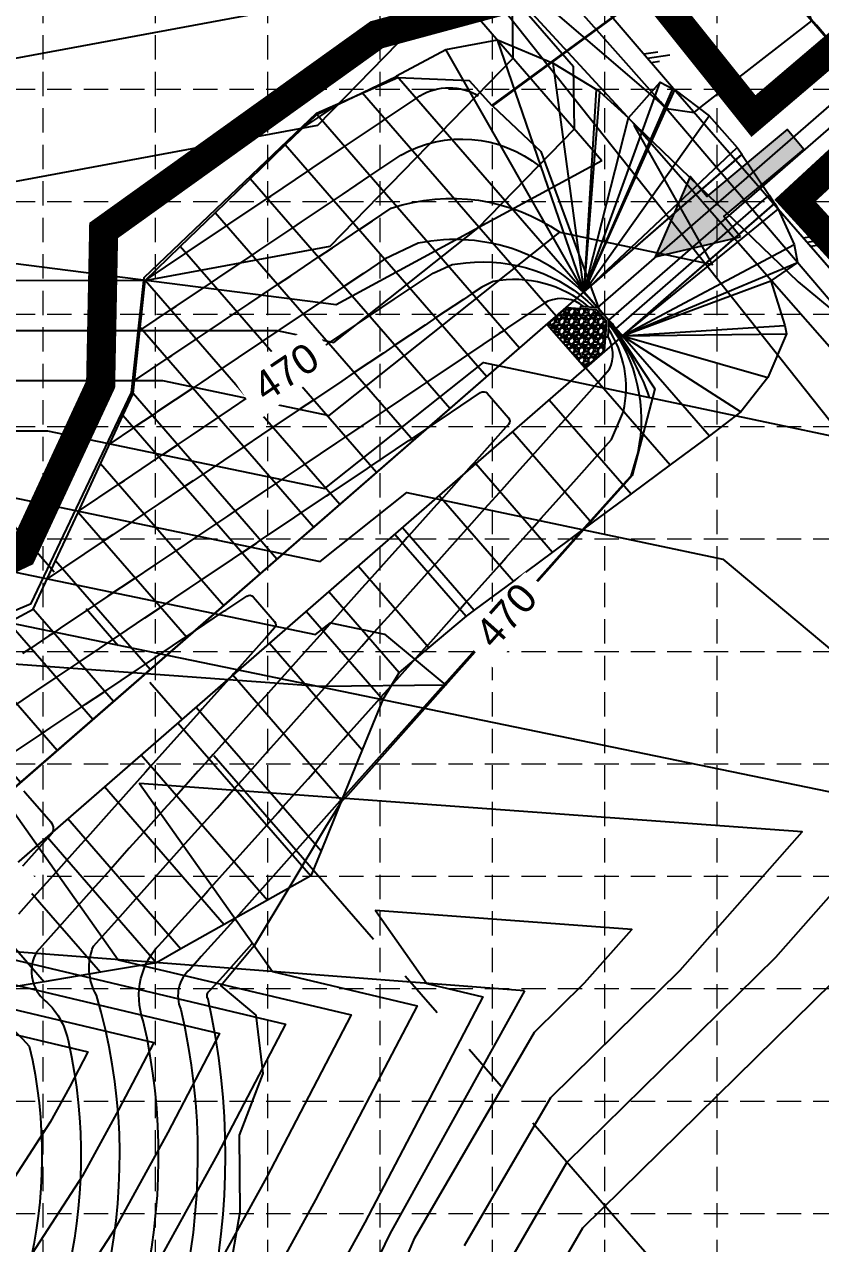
# Model space of a CAD drawing. Header units: feet. Extents: x 2592453 to 2593193, y 7034816 to 7035279.
# Drawn here: x 2592878.9 to 2592960.7, y 7035079.4 to 7035204.6 of the extents above; entities that cross this region are included whole.
import ezdxf

# ---------------------------------------------------------------- set-up
doc = ezdxf.new("R2010")
doc.units = ezdxf.units.FT
doc.header["$LTSCALE"] = 40
doc.header["$MEASUREMENT"] = 0
doc.set_wipeout_variables(frame=1)
for name, pattern in [('DASHED', [0.75, 0.5, -0.25]), ('HIDDEN', [0.375, 0.25, -0.125]), ('PHANTOM2', [1.25, 0.625, -0.125, 0.125, -0.125, 0.125, -0.125])]:
    doc.linetypes.add(name, pattern=pattern)
doc.layers.get('0').update_dxf_attribs({"color": 252})
for name, color, linetype in [('1 LIMITS OF DISTURBANCE', 1, 'DASHED'), ('3D FREEZE', 6, 'Continuous'), ('cont bndy', 1, 'Continuous'), ('CONT-BREAKLINE', 7, 'Continuous'), ('CONT-MJR', 251, 'Continuous'), ('cont-mjr-label', 4, 'Continuous'), ('CONT-MNR', 252, 'Continuous'), ('EX-ASPHALT', 252, 'Continuous'), ('EX-FENCE', 105, 'FENCEX'), ('GRID', 254, 'HIDDEN'), ('riprap', 11, 'Continuous'), ('SRF-FLT', 7, 'Continuous'), ('STM', 4, 'Continuous'), ('zoning line', 234, 'PHANTOM2')]:
    doc.layers.add(name, color=color, linetype=linetype)
doc.styles.get("Standard").update_dxf_attribs({"font": 'ARIAL.TTF'})
doc.linetypes.add('FENCEX', pattern='A,0.5,-0.2,["X",Standard,S=0.06,R=0,X=-0.1,Y=-0.03],-0.03', length=0.73)

# ---------------------------------------------------------------- blocks, each defined once
blk = doc.blocks.new('ASPH')
for p, q in [((0, 0), (1.23, 1.97)), ((-0.58, 0), (0.18, 1.22)), ((0.58, 0), (1.03, 0.73))]:
    blk.add_line(p, q)
blk = doc.blocks.new('*U387')
at = {"layer": '3D FREEZE', "color": 1}
for p, q in [((2592922.19, 7035202.05, 474.58), (2592927.49, 7035203.04, 474.26)), ((2592927.49, 7035203.04, 474.26), (2592933.21, 7035200.64, 473.34)), ((2592936.41, 7035177.17, 467.42), (2592927.49, 7035203.04, 474.26)), ((2592917.13, 7035199.34, 474.76), (2592922.19, 7035202.05, 474.58)), ((2592936.41, 7035177.17, 467.42), (2592922.19, 7035202.05, 474.58)), ((2592933.21, 7035200.64, 473.34), (2592937.68, 7035197.96, 472.62)), ((2592936.41, 7035177.17, 467.42), (2592933.21, 7035200.64, 473.34)), ((2592913.58, 7035197.61, 474.9), (2592917.15, 7035199.33, 474.76)), ((2592917.15, 7035199.33, 474.76), (2592917.13, 7035199.34, 474.76)), ((2592936.41, 7035177.17, 467.42), (2592917.13, 7035199.34, 474.76)), ((2592936.41, 7035177.17, 467.42), (2592917.15, 7035199.33, 474.76)), ((2592936.41, 7035177.17, 467.42), (2592944.21, 7035198.72, 473.14)), ((2592940.96, 7035195.04, 472.03), (2592944.21, 7035198.72, 473.14)), ((2592944.21, 7035198.72, 473.14), (2592945.52, 7035198.01, 473.1)), ((2592908.91, 7035195.37, 475.09), (2592913.58, 7035197.61, 474.9)), ((2592933.54, 7035174.67, 467.3), (2592913.58, 7035197.61, 474.9)), ((2592936.41, 7035177.17, 467.42), (2592945.52, 7035198.01, 473.1)), ((2592936.41, 7035177.17, 467.42), (2592937.68, 7035197.96, 472.62)), ((2592936.41, 7035177.17, 467.42), (2592945.73, 7035197.9, 473.1)), ((2592936.41, 7035177.17, 467.42), (2592938.02, 7035197.72, 472.57)), ((2592937.68, 7035197.96, 472.62), (2592938.02, 7035197.72, 472.57)), ((2592938.02, 7035197.72, 472.57), (2592940.96, 7035195.04, 472.03)), ((2592945.52, 7035198.01, 473.1), (2592945.73, 7035197.9, 473.1)), ((2592945.73, 7035197.9, 473.1), (2592949.27, 7035195.23, 472.96)), ((2592905.68, 7035192.25, 474.89), (2592908.91, 7035195.37, 475.09)), ((2592929.76, 7035171.39, 467.14), (2592908.91, 7035195.37, 475.09)), ((2592936.41, 7035177.17, 467.42), (2592949.27, 7035195.23, 472.96)), ((2592936.41, 7035177.17, 467.42), (2592940.96, 7035195.04, 472.03)), ((2592949.27, 7035195.23, 472.96), (2592952.15, 7035191.99, 472.82)), ((2592902.08, 7035188.77, 474.67), (2592905.68, 7035192.25, 474.89)), ((2592926.38, 7035168.45, 467), (2592905.68, 7035192.25, 474.89)), ((2592936.41, 7035177.17, 467.42), (2592952.15, 7035191.99, 472.82)), ((2592936.41, 7035177.17, 467.42), (2592952.64, 7035191.29, 472.79)), ((2592936.41, 7035177.17, 467.42), (2592952.63, 7035191.28, 472.79)), ((2592952.15, 7035191.99, 472.82), (2592952.64, 7035191.29, 472.79)), ((2592952.64, 7035191.29, 472.79), (2592952.63, 7035191.28, 472.79)), ((2592952.63, 7035191.28, 472.79), (2592955.43, 7035187.08, 472.63)), ((2592898.48, 7035185.29, 474.44), (2592902.08, 7035188.77, 474.67)), ((2592922.61, 7035165.17, 466.85), (2592902.08, 7035188.77, 474.67)), ((2592939.7, 7035173.4, 467.42), (2592955.43, 7035187.08, 472.63)), ((2592940.35, 7035172.65, 467.42), (2592955.99, 7035186.25, 472.6)), ((2592940.35, 7035172.65, 467.42), (2592956, 7035186.25, 472.6)), ((2592955.43, 7035187.08, 472.63), (2592955.99, 7035186.25, 472.6)), ((2592955.99, 7035186.25, 472.6), (2592956, 7035186.25, 472.6)), ((2592956, 7035186.25, 472.6), (2592956.37, 7035185.67, 472.58)), ((2592894.88, 7035181.81, 474.22), (2592898.48, 7035185.29, 474.44)), ((2592918.84, 7035161.89, 466.69), (2592898.48, 7035185.29, 474.44)), ((2592940.35, 7035172.65, 467.42), (2592956.37, 7035185.67, 472.58)), ((2592956.37, 7035185.67, 472.58), (2592958, 7035182.01, 472.41)), ((2592891.28, 7035178.34, 474), (2592894.88, 7035181.81, 474.22)), ((2592915.06, 7035158.61, 466.53), (2592894.88, 7035181.81, 474.22)), ((2592940.35, 7035172.65, 467.42), (2592958, 7035182.01, 472.41)), ((2592958, 7035182.01, 472.41), (2592958.35, 7035180.18, 472.29)), ((2592940.35, 7035172.65, 467.42), (2592958.35, 7035180.18, 472.29)), ((2592958.35, 7035180.18, 472.29), (2592955.6, 7035178.28, 471.48)), ((2592890.76, 7035173.5, 473.06), (2592891.28, 7035178.34, 474)), ((2592911.29, 7035155.32, 466.38), (2592891.28, 7035178.34, 474)), ((2592940.35, 7035172.65, 467.42), (2592955.6, 7035178.28, 471.48)), ((2592955.6, 7035178.28, 471.48), (2592957.04, 7035173.7, 471.6)), ((2592890.03, 7035166.72, 471.74), (2592890.76, 7035173.5, 473.06)), ((2592908.6, 7035152.99, 466.26), (2592890.76, 7035173.5, 473.06)), ((2592940.35, 7035172.65, 467.42), (2592957.04, 7035173.7, 471.6)), ((2592957.04, 7035173.7, 471.6), (2592957.21, 7035172.84, 471.63)), ((2592940.35, 7035172.65, 467.42), (2592957.21, 7035172.84, 471.63)), ((2592940.35, 7035172.65, 467.42), (2592949.29, 7035162.37, 470.82)), ((2592940.35, 7035172.65, 467.42), (2592955.3, 7035168.35, 471.31)), ((2592940.35, 7035172.65, 467.42), (2592952.52, 7035164.83, 471.03)), ((2592940.35, 7035172.65, 467.42), (2592949.29, 7035162.37, 470.82)), ((2592957.21, 7035172.84, 471.63), (2592955.3, 7035168.35, 471.31)), ((2592936.58, 7035169.37, 467.26), (2592945.26, 7035159.39, 470.57)), ((2592955.3, 7035168.35, 471.31), (2592952.52, 7035164.83, 471.03)), ((2592888.98, 7035164.45, 471.42), (2592890.03, 7035166.72, 471.74)), ((2592904.83, 7035149.7, 466.11), (2592890.03, 7035166.72, 471.74)), ((2592932.81, 7035166.08, 467.11), (2592941.23, 7035156.4, 470.31)), ((2592952.52, 7035164.83, 471.03), (2592949.29, 7035162.37, 470.82)), ((2592886.68, 7035159.48, 470.7), (2592888.98, 7035164.45, 471.42)), ((2592903.11, 7035148.21, 466.03), (2592888.98, 7035164.45, 471.42)), ((2592929.03, 7035162.8, 466.95), (2592937.2, 7035153.42, 470.06)), ((2592949.29, 7035162.37, 470.82), (2592945.26, 7035159.39, 470.57)), ((2592949.29, 7035162.37, 470.82), (2592949.29, 7035162.37, 470.82)), ((2592884.38, 7035154.51, 469.98), (2592886.68, 7035159.48, 470.7)), ((2592899.34, 7035144.93, 465.88), (2592886.68, 7035159.48, 470.7)), ((2592925.26, 7035159.52, 466.79), (2592933.17, 7035150.43, 469.8)), ((2592945.26, 7035159.39, 470.57), (2592941.23, 7035156.4, 470.31)), ((2592921.49, 7035156.24, 466.64), (2592929.14, 7035147.45, 469.55)), ((2592941.23, 7035156.4, 470.31), (2592937.2, 7035153.42, 470.06)), ((2592882.07, 7035149.54, 469.27), (2592884.38, 7035154.51, 469.98)), ((2592895.56, 7035141.65, 465.72), (2592884.38, 7035154.51, 469.98)), ((2592937.2, 7035153.42, 470.06), (2592933.17, 7035150.43, 469.8)), ((2592916.94, 7035152.28, 466.45), (2592924.27, 7035143.85, 469.24)), ((2592917.72, 7035152.96, 466.48), (2592925.1, 7035144.46, 469.29)), ((2592933.17, 7035150.43, 469.8), (2592929.14, 7035147.45, 469.55)), ((2592879.77, 7035144.57, 468.55), (2592882.07, 7035149.54, 469.27)), ((2592891.79, 7035138.36, 465.56), (2592882.07, 7035149.54, 469.27)), ((2592913.16, 7035149, 466.29), (2592920.45, 7035140.62, 469.07)), ((2592929.14, 7035147.45, 469.55), (2592925.1, 7035144.46, 469.29)), ((2592910.15, 7035146.38, 466.16), (2592917.4, 7035138.04, 468.93)), ((2592877.22, 7035143.21, 468.62), (2592879.77, 7035144.57, 468.55)), ((2592888.02, 7035135.08, 465.41), (2592879.77, 7035144.57, 468.55)), ((2592907.83, 7035144.36, 466.07), (2592915.72, 7035135.28, 469.08)), ((2592924.27, 7035143.85, 469.24), (2592920.45, 7035140.62, 469.07)), ((2592925.1, 7035144.46, 469.29), (2592924.27, 7035143.85, 469.24)), ((2592872.59, 7035141.12, 468.84), (2592877.22, 7035143.21, 468.62)), ((2592885.89, 7035133.24, 465.32), (2592877.22, 7035143.21, 468.62)), ((2592867.83, 7035138.98, 469.06), (2592872.59, 7035141.12, 468.84)), ((2592882.22, 7035130.04, 465.17), (2592872.59, 7035141.12, 468.84)), ((2592904.05, 7035141.08, 465.91), (2592913.6, 7035130.1, 469.55)), ((2592920.45, 7035140.62, 469.07), (2592917.4, 7035138.04, 468.93)), ((2592866.46, 7035137.24, 468.88), (2592867.83, 7035138.98, 469.06)), ((2592878.45, 7035126.76, 465.01), (2592867.83, 7035138.98, 469.06)), ((2592863.32, 7035133.23, 468.49), (2592866.46, 7035137.24, 468.88)), ((2592876.82, 7035125.34, 464.94), (2592866.46, 7035137.24, 468.88)), ((2592900.28, 7035137.8, 465.75), (2592911.48, 7035124.92, 470.02)), ((2592917.4, 7035138.04, 468.93), (2592915.72, 7035135.28, 469.08)), ((2592915.72, 7035135.28, 469.08), (2592913.6, 7035130.1, 469.55)), ((2592896.51, 7035134.51, 465.6), (2592909.36, 7035119.74, 470.49)), ((2592860.18, 7035129.22, 468.09), (2592863.32, 7035133.23, 468.49)), ((2592873.04, 7035122.06, 464.78), (2592863.32, 7035133.23, 468.49)), ((2592894.64, 7035132.89, 465.52), (2592908.31, 7035117.17, 470.73)), ((2592890.87, 7035129.61, 465.36), (2592903.86, 7035114.67, 470.31)), ((2592913.6, 7035130.1, 469.55), (2592911.48, 7035124.92, 470.02)), ((2592857.05, 7035125.21, 467.69), (2592860.18, 7035129.22, 468.09)), ((2592869.27, 7035118.78, 464.63), (2592860.18, 7035129.22, 468.09)), ((2592887.09, 7035126.33, 465.21), (2592899.41, 7035112.17, 469.9)), ((2592853.91, 7035121.2, 467.29), (2592857.05, 7035125.21, 467.69)), ((2592865.5, 7035115.5, 464.47), (2592857.05, 7035125.21, 467.69)), ((2592911.48, 7035124.92, 470.02), (2592909.36, 7035119.74, 470.49)), ((2592883.32, 7035123.05, 465.05), (2592894.96, 7035109.66, 469.48)), ((2592850.77, 7035117.19, 466.89), (2592853.91, 7035121.2, 467.29)), ((2592861.72, 7035112.21, 464.31), (2592853.91, 7035121.2, 467.29)), ((2592881.19, 7035121.19, 464.96), (2592892.44, 7035108.24, 469.25)), ((2592909.36, 7035119.74, 470.49), (2592908.31, 7035117.17, 470.73)), ((2592847.63, 7035113.18, 466.5), (2592850.77, 7035117.19, 466.89)), ((2592857.95, 7035108.93, 464.16), (2592850.77, 7035117.19, 466.89)), ((2592877.41, 7035117.91, 464.8), (2592886.67, 7035107.27, 468.33)), ((2592908.31, 7035117.17, 470.73), (2592903.86, 7035114.67, 470.31)), ((2592873.64, 7035114.63, 464.65), (2592880.89, 7035106.29, 467.41)), ((2592903.86, 7035114.67, 470.31), (2592899.41, 7035112.17, 469.9)), ((2592846.86, 7035111.73, 466.38), (2592847.62, 7035113.19, 466.5)), ((2592847.62, 7035113.19, 466.5), (2592847.63, 7035113.18, 466.5)), ((2592854.18, 7035105.65, 464), (2592847.62, 7035113.19, 466.5)), ((2592854.18, 7035105.65, 464), (2592847.63, 7035113.18, 466.5)), ((2592899.41, 7035112.17, 469.9), (2592894.96, 7035109.66, 469.48)), ((2592848.71, 7035109.49, 465.67), (2592846.86, 7035111.73, 466.38)), ((2592854.18, 7035105.65, 464), (2592846.86, 7035111.73, 466.38)), ((2592869.87, 7035111.35, 464.49), (2592875.11, 7035105.32, 466.49)), ((2592894.96, 7035109.66, 469.48), (2592892.44, 7035108.24, 469.25)), ((2592850.08, 7035105.65, 465.02), (2592848.71, 7035109.49, 465.67)), ((2592854.18, 7035105.65, 464), (2592848.71, 7035109.49, 465.67)), ((2592866.09, 7035108.06, 464.33), (2592869.33, 7035104.34, 465.57)), ((2592886.67, 7035107.27, 468.33), (2592880.89, 7035106.29, 467.41)), ((2592892.44, 7035108.24, 469.25), (2592886.67, 7035107.27, 468.33)), ((2592880.89, 7035106.29, 467.41), (2592875.11, 7035105.32, 466.49)), ((2592852.02, 7035103.77, 464.71), (2592850.08, 7035105.65, 465.02)), ((2592854.18, 7035105.65, 464), (2592850.08, 7035105.65, 465.02)), ((2592854.18, 7035105.65, 464), (2592852.02, 7035103.78, 464.71)), ((2592854.18, 7035105.65, 464), (2592852.02, 7035103.77, 464.71)), ((2592854.83, 7035104.9, 464), (2592852.94, 7035103.25, 464.63)), ((2592862.65, 7035105.07, 464.19), (2592864.06, 7035103.45, 464.73)), ((2592875.11, 7035105.32, 466.49), (2592869.33, 7035104.34, 465.57)), ((2592852.94, 7035103.25, 464.63), (2592852.02, 7035103.78, 464.71)), ((2592852.02, 7035103.78, 464.71), (2592852.02, 7035103.77, 464.71)), ((2592864.06, 7035103.45, 464.73), (2592859.55, 7035101.02, 464.29)), ((2592869.33, 7035104.34, 465.57), (2592864.06, 7035103.45, 464.73)), ((2592857.5, 7035100.59, 464.2), (2592852.94, 7035103.25, 464.63)), ((2592858.12, 7035101.12, 464), (2592857.5, 7035100.59, 464.2)), ((2592858.12, 7035101.12, 464), (2592857.5, 7035100.59, 464.2)), ((2592858.12, 7035101.12, 464), (2592858.64, 7035100.53, 464.2)), ((2592858.12, 7035101.12, 464), (2592858.64, 7035100.52, 464.2)), ((2592859.55, 7035101.02, 464.29), (2592858.64, 7035100.53, 464.2)), ((2592858.88, 7035101.79, 464.03), (2592859.55, 7035101.02, 464.29)), ((2592858.64, 7035100.52, 464.2), (2592857.5, 7035100.59, 464.2)), ((2592857.5, 7035100.59, 464.2), (2592857.5, 7035100.59, 464.2)), ((2592858.64, 7035100.53, 464.2), (2592858.64, 7035100.52, 464.2))]:
    blk.add_line(p, q, dxfattribs=at)
at = {"layer": '3D FREEZE'}
for p, q in [((2592854.18, 7035105.65, 464), (2592936.41, 7035177.17, 467.42)), ((2592936.41, 7035177.17, 467.42), (2592940.35, 7035172.65, 467.42)), ((2592940.35, 7035172.65, 467.42), (2592858.12, 7035101.12, 464)), ((2592858.12, 7035101.12, 464), (2592854.18, 7035105.65, 464))]:
    blk.add_line(p, q, dxfattribs=at)
blk = doc.blocks.new('arrow')
blk.add_lwpolyline([(-67.01, -25.36), (-59.33, -25.42), (-59.57, -56.14), (-51.89, -56.2), (-51.65, -25.48), (-43.97, -25.54), (-55.3, -2.41), (-67.01, -25.36)], close=True)
at = {"color": 254}
for points in [[(-43.97, -25.54), (-67.01, -25.36), (-55.3, -2.41), (-67.01, -25.36)], [(-59.57, -56.14), (-51.89, -56.2), (-59.33, -25.42), (-51.65, -25.48)]]:
    blk.add_solid(points, dxfattribs=at)

msp = doc.modelspace()

# ---------------------------------------------------------------- hatches: boundary and pattern name
at = {"layer": 'riprap'}
h = msp.add_hatch(dxfattribs=at)
h.set_pattern_fill('GRAVEL', color=1, style=0)
h.set_pattern_definition([(228.0128, (2592918.56278, 7035159.57748), (-7.99999823, -9.00000134), [0.134536, -13.319088]), (184.9697, (2592918.47278, 7035159.47748), (12.00000105, 0.99999131), [0.230868, -22.855925]), (132.5104, (2592918.24278, 7035159.45748), (9.99999072, -11.00000867), [0.162788, -16.116032]), (267.2737, (2592917.85278, 7035159.20748), (0.99999602, 20.000000295), [0.210238, -20.813558]), (292.8337, (2592917.84278, 7035158.99748), (-5.000009905, 11.99999641), [0.206155, -20.409373]), (357.2737, (2592917.92278, 7035158.80748), (-20.000000295, 0.99999602), [0.210238, -20.813558]), (37.6942, (2592918.13278, 7035158.79748), (-13.000007346, -9.999990405), [0.278029, -27.524849]), (72.2553, (2592918.35278, 7035158.96748), (7.00001076, 21.99999623), [0.262488, -25.986321]), (121.4296, (2592918.43278, 7035159.21748), (-8.00000823, 12.99999504), [0.21095, -20.884073]), (175.2364, (2592918.32278, 7035159.39748), (11.00000095, -0.99999153), [0.240832, -11.800763]), (222.3974, (2592918.082778, 7035159.41748), (-12.00000735, -10.999992082), [0.311448, -30.833375]), (138.8141, (2592918.84278, 7035159.19748), (-7.00000295, 5.9999973), [0.1063, -10.523844]), (171.4692, (2592918.76278, 7035159.26748), (12.999998285, -2.00000791), [0.202237, -20.02151]), (225, (2592918.5628, 7035159.2975), (-1e-16, -1), [0.14142, -1.272792]), (203.1986, (2592918.49278, 7035159.41748), (4.9999997, 2.0000013), [0.076158, -7.539615]), (291.8014, (2592918.42278, 7035159.38748), (-0.9999999, 3.0000003), [0.107703, -5.277462]), (30.9638, (2592918.46278, 7035159.28748), (2.999998, 2.0000025), [0.17493, -5.656023]), (161.5651, (2592918.61278, 7035159.37748), (2.0000004, -0.9999984), [0.12649, -3.035787]), (16.3895, (2592917.84278, 7035159.38748), (10.0000022, 2.99999271), [0.1772, -17.542845]), (70.3462, (2592918.01278, 7035159.43748), (-3.99999525, -11.00000214), [0.14866, -14.717408]), (293.1986, (2592918.61278, 7035159.57748), (-2.0000013, 4.9999997), [0.152315, -7.463458]), (343.6105, (2592918.67278, 7035159.43748), (-10.0000022, 2.99999271), [0.1772, -17.542845]), (339.444, (2592917.84278, 7035158.76748), (-5.00000184, 1.999996), [0.17088, -8.373124]), (294.7751, (2592918.00278, 7035158.70748), (-4.99999219, 11.00000342), [0.143178, -14.174643]), (66.8014, (2592918.62278, 7035158.57748), (2.0000013, 4.9999997), [0.152315, -7.463458]), (17.354, (2592918.68278, 7035158.71748), (-13.00000202, -3.9999945), [0.16763, -16.595424]), (69.444, (2592918.13278, 7035158.57748), (-1.999996, -5.00000184), [0.08544, -8.458564]), (101.3099, (2592918.56278, 7035158.57748), (-0.9999976, 4.0000008), [0.05099, -5.04803]), (165.9638, (2592918.55278, 7035158.62748), (3.0000005, -0.999998), [0.206155, -3.91695]), (186.009, (2592918.35278, 7035158.67748), (9.99999975, 0.99999932), [0.19105, -18.913923]), (303.6901, (2592918.46278, 7035159.19748), (-1.0000013, 1.9999996), [0.144222, -3.46133]), (353.1572, (2592918.54278, 7035159.07748), (16.999999365, -2.000008), [0.251794, -24.927563]), (60.9454, (2592918.79278, 7035159.04748), (-4.00000003, -7.0000004), [0.102956, -10.192674]), (90, (2592918.8428, 7035159.1375), (-1, 1), [0.06, -0.94]), (120.2564, (2592918.33278, 7035158.70748), (3.99999489, -7.00000246), [0.138924, -13.75352]), (48.0128, (2592918.26278, 7035158.82748), (7.99999823, 9.00000134), [0.269072, -13.184552]), (0, (2592918.4428, 7035159.0275), (1, 1), [0.26, -0.74]), (325.3048, (2592918.70278, 7035159.02748), (-9.99999426, 7.00000861), [0.158114, -15.653274]), (254.0546, (2592918.83278, 7035158.93748), (-0.9999999, -4.0000001), [0.145602, -7.134508]), (207.646, (2592918.79278, 7035158.79748), (-18.99999581, -10.00000771), [0.237065, -23.469474]), (175.4261, (2592918.58278, 7035158.68748), (-13.00000056, 0.9999948), [0.250799, -24.829074])])
h.paths.add_polyline_path([(2592936.47, 7035169.36), (2592932.62, 7035173.79), (2592934.63, 7035175.55), (2592937.69, 7035175.33), (2592938.7, 7035174.17), (2592938.48, 7035171.11)])

# ---------------------------------------------------------------- linework, layer by layer
at = {"layer": '3D FREEZE', "color": 7}
for points in [[(2592877.22, 7035143.21, 468.62), (2592879.77, 7035144.57, 468.55), (2592882.07, 7035149.54, 469.27), (2592884.38, 7035154.51, 469.98), (2592886.68, 7035159.48, 470.7), (2592888.98, 7035164.45, 471.42), (2592890.03, 7035166.72, 471.74), (2592890.76, 7035173.5, 473.06), (2592891.28, 7035178.34, 474), (2592894.88, 7035181.81, 474.22), (2592898.48, 7035185.29, 474.44), (2592902.08, 7035188.77, 474.67), (2592905.68, 7035192.25, 474.89), (2592908.91, 7035195.37, 475.09), (2592913.58, 7035197.61, 474.9), (2592917.15, 7035199.33, 474.76), (2592917.13, 7035199.34, 474.76), (2592922.19, 7035202.05, 474.58), (2592927.49, 7035203.04, 474.26), (2592933.21, 7035200.64, 473.34), (2592937.68, 7035197.96, 472.62), (2592938.02, 7035197.72, 472.57), (2592940.96, 7035195.04, 472.03), (2592944.21, 7035198.72, 473.14), (2592945.52, 7035198.01, 473.1), (2592945.73, 7035197.9, 473.1), (2592949.27, 7035195.23, 472.96), (2592952.15, 7035191.99, 472.82), (2592952.64, 7035191.29, 472.79), (2592952.63, 7035191.28, 472.79), (2592955.43, 7035187.08, 472.63), (2592955.99, 7035186.25, 472.6), (2592956, 7035186.25, 472.6), (2592956.37, 7035185.67, 472.58), (2592958, 7035182.01, 472.41), (2592958.35, 7035180.18, 472.29), (2592955.6, 7035178.28, 471.48), (2592957.04, 7035173.7, 471.6), (2592957.21, 7035172.84, 471.63), (2592955.3, 7035168.35, 471.31), (2592952.52, 7035164.83, 471.03), (2592949.29, 7035162.37, 470.82), (2592949.29, 7035162.37, 470.82), (2592945.26, 7035159.39, 470.57), (2592941.23, 7035156.4, 470.31), (2592937.2, 7035153.42, 470.06), (2592933.17, 7035150.43, 469.8), (2592929.14, 7035147.45, 469.55), (2592925.1, 7035144.46, 469.29), (2592924.27, 7035143.85, 469.24), (2592920.45, 7035140.62, 469.07), (2592917.4, 7035138.04, 468.93), (2592915.72, 7035135.28, 469.08), (2592913.6, 7035130.1, 469.55), (2592911.48, 7035124.92, 470.02), (2592909.36, 7035119.74, 470.49), (2592908.31, 7035117.17, 470.73), (2592903.86, 7035114.67, 470.31), (2592899.41, 7035112.17, 469.9), (2592894.96, 7035109.66, 469.48), (2592892.44, 7035108.24, 469.25), (2592886.67, 7035107.27, 468.33), (2592880.89, 7035106.29, 467.41), (2592875.11, 7035105.32, 466.49)], [(2592936.41, 7035177.17, 467.42), (2592927.49, 7035203.04, 474.26)], [(2592936.41, 7035177.17, 467.42), (2592922.19, 7035202.05, 474.58)], [(2592936.41, 7035177.17, 467.42), (2592933.21, 7035200.64, 473.34)], [(2592936.41, 7035177.17, 467.42), (2592917.13, 7035199.34, 474.76)], [(2592936.41, 7035177.17, 467.42), (2592917.15, 7035199.33, 474.76)], [(2592936.41, 7035177.17, 467.42), (2592944.21, 7035198.72, 473.14)], [(2592933.54, 7035174.67, 467.3), (2592913.58, 7035197.61, 474.9)], [(2592936.41, 7035177.17, 467.42), (2592945.52, 7035198.01, 473.1)], [(2592936.41, 7035177.17, 467.42), (2592937.68, 7035197.96, 472.62)], [(2592936.41, 7035177.17, 467.42), (2592945.73, 7035197.9, 473.1)], [(2592936.41, 7035177.17, 467.42), (2592938.02, 7035197.72, 472.57)], [(2592929.76, 7035171.39, 467.14), (2592908.91, 7035195.37, 475.09)], [(2592936.41, 7035177.17, 467.42), (2592949.27, 7035195.23, 472.96)], [(2592936.41, 7035177.17, 467.42), (2592940.96, 7035195.04, 472.03)], [(2592926.38, 7035168.45, 467), (2592905.68, 7035192.25, 474.89)], [(2592936.41, 7035177.17, 467.42), (2592952.15, 7035191.99, 472.82)], [(2592936.41, 7035177.17, 467.42), (2592952.64, 7035191.29, 472.79)], [(2592936.41, 7035177.17, 467.42), (2592952.63, 7035191.28, 472.79)], [(2592922.61, 7035165.17, 466.85), (2592902.08, 7035188.77, 474.67)], [(2592939.7, 7035173.4, 467.42), (2592955.43, 7035187.08, 472.63)], [(2592940.35, 7035172.65, 467.42), (2592955.99, 7035186.25, 472.6)], [(2592940.35, 7035172.65, 467.42), (2592956, 7035186.25, 472.6)], [(2592918.84, 7035161.89, 466.69), (2592898.48, 7035185.29, 474.44)], [(2592940.35, 7035172.65, 467.42), (2592956.37, 7035185.67, 472.58)], [(2592915.06, 7035158.61, 466.53), (2592894.88, 7035181.81, 474.22)], [(2592940.35, 7035172.65, 467.42), (2592958, 7035182.01, 472.41)], [(2592940.35, 7035172.65, 467.42), (2592958.35, 7035180.18, 472.29)], [(2592911.29, 7035155.32, 466.38), (2592891.28, 7035178.34, 474)], [(2592940.35, 7035172.65, 467.42), (2592955.6, 7035178.28, 471.48)], [(2592908.6, 7035152.99, 466.26), (2592890.76, 7035173.5, 473.06)], [(2592940.35, 7035172.65, 467.42), (2592957.04, 7035173.7, 471.6)], [(2592940.35, 7035172.65, 467.42), (2592957.21, 7035172.84, 471.63)], [(2592940.35, 7035172.65, 467.42), (2592949.29, 7035162.37, 470.82)], [(2592940.35, 7035172.65, 467.42), (2592955.3, 7035168.35, 471.31)], [(2592940.35, 7035172.65, 467.42), (2592952.52, 7035164.83, 471.03)], [(2592940.35, 7035172.65, 467.42), (2592949.29, 7035162.37, 470.82)], [(2592936.58, 7035169.37, 467.26), (2592945.26, 7035159.39, 470.57)], [(2592904.83, 7035149.7, 466.11), (2592890.03, 7035166.72, 471.74)], [(2592932.81, 7035166.08, 467.11), (2592941.23, 7035156.4, 470.31)], [(2592903.11, 7035148.21, 466.03), (2592888.98, 7035164.45, 471.42)], [(2592929.03, 7035162.8, 466.95), (2592937.2, 7035153.42, 470.06)], [(2592899.34, 7035144.93, 465.88), (2592886.68, 7035159.48, 470.7)], [(2592925.26, 7035159.52, 466.79), (2592933.17, 7035150.43, 469.8)], [(2592921.49, 7035156.24, 466.64), (2592929.14, 7035147.45, 469.55)], [(2592895.56, 7035141.65, 465.72), (2592884.38, 7035154.51, 469.98)], [(2592916.94, 7035152.28, 466.45), (2592924.27, 7035143.85, 469.24)], [(2592917.72, 7035152.96, 466.48), (2592925.1, 7035144.46, 469.29)], [(2592891.79, 7035138.36, 465.56), (2592882.07, 7035149.54, 469.27)], [(2592913.16, 7035149, 466.29), (2592920.45, 7035140.62, 469.07)], [(2592910.15, 7035146.38, 466.16), (2592917.4, 7035138.04, 468.93)], [(2592888.02, 7035135.08, 465.41), (2592879.77, 7035144.57, 468.55)], [(2592907.83, 7035144.36, 466.07), (2592915.72, 7035135.28, 469.08)], [(2592885.89, 7035133.24, 465.32), (2592877.22, 7035143.21, 468.62)], [(2592882.22, 7035130.04, 465.17), (2592872.59, 7035141.12, 468.84)], [(2592904.05, 7035141.08, 465.91), (2592913.6, 7035130.1, 469.55)], [(2592900.28, 7035137.8, 465.75), (2592911.48, 7035124.92, 470.02)], [(2592896.51, 7035134.51, 465.6), (2592909.36, 7035119.74, 470.49)], [(2592894.64, 7035132.89, 465.52), (2592908.31, 7035117.17, 470.73)], [(2592890.87, 7035129.61, 465.36), (2592903.86, 7035114.67, 470.31)], [(2592887.09, 7035126.33, 465.21), (2592899.41, 7035112.17, 469.9)], [(2592883.32, 7035123.05, 465.05), (2592894.96, 7035109.66, 469.48)], [(2592881.19, 7035121.19, 464.96), (2592892.44, 7035108.24, 469.25)], [(2592877.41, 7035117.91, 464.8), (2592886.67, 7035107.27, 468.33)], [(2592873.64, 7035114.63, 464.65), (2592880.89, 7035106.29, 467.41)]]:
    msp.add_polyline3d(points, dxfattribs=at)
at = {"layer": '3D FREEZE', "color": 7, "linetype": 'ByBlock'}
msp.add_polyline3d([(2592854.18, 7035105.65, 464), (2592936.41, 7035177.17, 467.42), (2592940.35, 7035172.65, 467.42), (2592858.12, 7035101.12, 464)], close=True, dxfattribs=at)
msp.add_polyline3d([(2592854.18, 7035105.65, 464), (2592936.41, 7035177.17, 467.42), (2592940.35, 7035172.65, 467.42), (2592858.12, 7035101.12, 464)], close=True, dxfattribs=at)
at = {"layer": 'cont bndy', "color": 7}
for points in [[(2592793.54, 7035113.78), (2592847.6, 7035113.59), (2592851.03, 7035119.25), (2592867.77, 7035140.14), (2592879.55, 7035145.16), (2592889.89, 7035166.83), (2592891.16, 7035178.65), (2592908.89, 7035195.53), (2592917.25, 7035199.2), (2592924.58, 7035198.87), (2592926.92, 7035196.31), (2592960.92, 7035221.16)], [(2592960.92, 7035221.16), (2592927, 7035196.29), (2592931.95, 7035191.58), (2592938, 7035175.24), (2592939.3, 7035173.9), (2592939.66, 7035173.25), (2592943.68, 7035167.2), (2592941.34, 7035158.29), (2592936.35, 7035152.7), (2592912.09, 7035125.43), (2592911.48, 7035124.81), (2592909.81, 7035122.18), (2592902.49, 7035109.96), (2592899.05, 7035105.87), (2592902.65, 7035102.85), (2592903.38, 7035096.86), (2592900.94, 7035090.51), (2592901, 7035082.61), (2592899.71, 7035075.12)]]:
    msp.add_lwpolyline(points, dxfattribs=at)
at = {"layer": 'CONT-BREAKLINE', "color": 7}
for points in [[(2592890.42, 7035253.33, 475.18), (2592907.9, 7035230.9, 473.72), (2592941.65, 7035194.29, 471.99), (2592975.92, 7035155.28, 470.73)], [(2592978.15, 7035156.97, 471.26), (2592944.26, 7035196.69, 473.03), (2592911.56, 7035233.5, 474.99), (2592895.22, 7035253.33, 476.08)], [(2592898.32, 7035253.33, 476.25), (2592913.91, 7035235, 475.29), (2592945.58, 7035198.07, 473.1), (2592980.04, 7035158.48, 471.42), (2593015.7, 7035119.56, 470.66), (2593027.37, 7035106.83, 470.48)], [(2593027.37, 7035129.71, 470.41), (2593026.28, 7035130.88, 470.43), (2592991.2, 7035168.6, 471.45), (2592956.79, 7035208.49, 473.15), (2592924.53, 7035243.91, 475.09), (2592923.16, 7035245.42, 475.19), (2592921.79, 7035246.94, 475.29), (2592920.43, 7035248.47, 475.39), (2592919.09, 7035250.01, 475.49), (2592917.75, 7035251.55, 475.58), (2592916.42, 7035253.11, 475.68), (2592916.24, 7035253.33, 475.7)], [(2592938.24, 7035190.63, 472.55), (2592905.52, 7035228.38, 477.75)], [(2592938.24, 7035190.63, 472.55), (2592910.92, 7035175.83, 473.51), (2592847.41, 7035183.94, 475.09), (2592787.91, 7035158.99, 471.89), (2592765.03, 7035156.47, 469.92)], [(2592849.3, 7035148.96, 468.29), (2592964.87, 7035125.15, 469.65)], [(2592930.26, 7035105.35, 471.63), (2592842.07, 7035112.1, 466.07)], [(2592930.26, 7035105.35, 471.63), (2592916.43, 7035080.38, 471.51), (2592903.9, 7035054.51, 471.78), (2592879.09, 7035011.5, 471.66)]]:
    msp.add_polyline3d(points, dxfattribs=at)
at = {"layer": 'CONT-MJR', "color": 35, "flags": 128}
for points, elevation in [([(2592811.87, 7035188.96), (2592845.81, 7035183.27), (2592847.43, 7035183.5), (2592850.87, 7035183.5), (2592909.02, 7035194.28), (2592922.81, 7035208.43)], 475), ([(2592907.49, 7035194), (2592909.14, 7035195.1), (2592911.11, 7035196.43)], 475), ([(2592851.72, 7035157.75), (2592869.44, 7035157.74), (2592909.26, 7035149.46), (2592918.19, 7035156.54), (2592950.67, 7035149.69), (2592968.43, 7035134.85), (2592975.5, 7035146.21), (2592984.63, 7035137.23), (2593009.02, 7035120.01), (2592990.9, 7035139.37), (2593018.5, 7035112.42), (2593023.9, 7035106.2), (2593025.5, 7035105.96), (2593027.37, 7035104.1)], 470), ([(2592924.11, 7035079.18), (2592932.97, 7035094.41), (2592946.28, 7035107.49), (2592958.83, 7035121.69), (2592890.69, 7035126.66), (2592904.37, 7035107.33), (2592919.23, 7035103.81), (2592908.8, 7035083.87), (2592898.02, 7035064.32)], 470), ([(2592793.45, 7035105), (2592796.41, 7035105.37), (2592808.61, 7035105.61), (2592840.66, 7035107.99), (2592845.85, 7035105.66), (2592859.58, 7035105.21), (2592885.4, 7035099.09), (2592883.49, 7035095.44), (2592881.52, 7035091.87), (2592875.6, 7035082.76), (2592865.69, 7035060.16)], 465)]:
    msp.add_lwpolyline(points, dxfattribs=dict(at, elevation=elevation))
at = {"layer": 'CONT-MJR', "color": 35, "elevation": 470, "flags": 128}
for points in [[(2592884.43, 7035154.62), (2592888.52, 7035157.37), (2592889.15, 7035157.79), (2592892.7, 7035160.18), (2592893.21, 7035160.52), (2592894.61, 7035161.46), (2592895.94, 7035162.35), (2592898.79, 7035164.26), (2592900.16, 7035165.18), (2592901.78, 7035166.26), (2592904.02, 7035167.77), (2592905.96, 7035169.07), (2592908.31, 7035170.65), (2592910.15, 7035171.88), (2592912.59, 7035173.52), (2592914.33, 7035174.69), (2592916.88, 7035176.4), (2592918.51, 7035177.5), (2592920.88, 7035179.08), (2592922.83, 7035179.98), (2592924.24, 7035180.14, -0.226095), (2592937.43, 7035175.6)], [(2592938.93, 7035173.89, -0.219233), (2592941.92, 7035160.67), (2592941.2, 7035158.24), (2592940.75, 7035157.74), (2592940.4, 7035157.35), (2592937.11, 7035153.67), (2592937.04, 7035153.6), (2592911.57, 7035125.14), (2592900.04, 7035112.21), (2592897.05, 7035108.87), (2592896.67, 7035108.45), (2592895.89, 7035107.57, 0.325241), (2592894.93, 7035103.44, -0.236753), (2592881.18, 7035045.93, 0.003215)]]:
    msp.add_lwpolyline(points, format="xyb", dxfattribs=at)
at = {"layer": 'CONT-MJR', "color": 35}
msp.add_lwpolyline([(2592878.8, 7035125.9), (2592878.97, 7035125.71), (2592881.58, 7035122.7, -0.378096), (2592881.57, 7035121.38), (2592881.29, 7035121.07), (2592881.25, 7035121.02), (2592877.93, 7035117.31)], format="xyb", dxfattribs=at)
at = {"layer": 'CONT-MJR', "color": 35, "elevation": 470}
msp.add_lwpolyline([(2592884.32, 7035043.45, 0.221739), (2592897.76, 7035104.48, -0.448179), (2592897.94, 7035105.37), (2592898.91, 7035106.45), (2592899.29, 7035106.87), (2592902.27, 7035110.21), (2592902.31, 7035110.25)], format="xyb", dxfattribs=at)
at = {"layer": 'CONT-MNR', "color": 35, "flags": 128}
for points, elevation in [([(2592711.24, 7035253.33), (2592711.53, 7035252.98), (2592713.6, 7035230.04), (2592717.09, 7035224.49), (2592730.9, 7035195.6), (2592763.13, 7035152.22), (2592770.79, 7035151.54), (2592793.61, 7035137.87), (2592794.22, 7035137.12), (2592795.08, 7035137.22), (2592848.34, 7035144.08), (2592872.63, 7035109.76), (2592905.69, 7035101.92), (2592898.67, 7035088.5), (2592891.42, 7035075.34)], 468), ([(2592718.73, 7035253.33), (2592720.75, 7035230.79), (2592726.38, 7035221.83), (2592748.67, 7035175.22), (2592764.12, 7035154.43), (2592775.19, 7035153.45), (2592792.6, 7035143.02), (2592837.26, 7035150.93), (2592849.1, 7035152.6), (2592857.63, 7035152.59), (2592908.79, 7035141.95), (2592910.33, 7035143.17), (2592915.9, 7035141.99), (2592922.19, 7035136.74), (2592909.26, 7035136.61), (2592866.43, 7035139.73), (2592888.5, 7035108.55), (2592912.46, 7035102.87), (2592903.74, 7035086.18), (2592894.72, 7035069.83)], 469), ([(2592768.37, 7035253.33), (2592769.62, 7035249.81), (2592770.86, 7035236.02), (2592791.4, 7035203.35), (2592791.57, 7035203.32), (2592838.21, 7035196.03), (2592867.37, 7035199.21), (2592907.75, 7035206.69), (2592916.52, 7035215.69), (2592916.48, 7035218.03), (2592906.55, 7035229.47), (2592895.48, 7035242.97), (2592888.77, 7035253.33)], 476), ([(2592789.71, 7035181.74), (2592827.17, 7035175.45), (2592847.71, 7035178.35), (2592891.26, 7035178.34), (2592910.3, 7035181.87), (2592929.11, 7035201.17), (2592929.03, 7035206.19), (2592907.74, 7035230.72), (2592906.39, 7035232.36), (2592904.58, 7035235.16), (2592905.59, 7035234.26), (2592908.7, 7035231.47), (2592921.47, 7035220.58), (2592928.04, 7035214.95), (2592931.23, 7035213.13), (2592932.62, 7035213.18), (2592936.1, 7035218.71), (2592942.66, 7035224), (2592942.12, 7035225.86), (2592942.26, 7035227.56), (2592939.31, 7035232.36), (2592936.41, 7035237.51), (2592952.14, 7035222.55), (2592963.21, 7035214.45)], 474), ([(2592707.79, 7035227.14), (2592713.13, 7035215.98), (2592762.14, 7035150), (2592766.39, 7035149.63), (2592779.06, 7035142.04), (2592795.88, 7035121.52), (2592819.48, 7035124.18), (2592845.08, 7035127.47), (2592856.76, 7035110.98), (2592898.93, 7035100.98), (2592893.61, 7035090.81), (2592888.12, 7035080.85), (2592871.64, 7035055.46)], 467), ([(2592701.69, 7035220.54), (2592737.21, 7035180.01), (2592761.15, 7035147.79), (2592762, 7035147.71), (2592764.52, 7035146.2), (2592780.27, 7035126.97), (2592793.37, 7035108.13), (2592797.04, 7035108.59), (2592799.21, 7035108.64), (2592841.97, 7035111.82), (2592842.33, 7035111.66), (2592843.28, 7035111.62), (2592892.16, 7035100.03), (2592888.55, 7035093.13), (2592884.82, 7035086.36), (2592873.62, 7035069.11)], 466), ([(2592808.53, 7035167.64), (2592847.99, 7035173.2), (2592904.86, 7035173.18), (2592910.68, 7035171.97), (2592925.47, 7035183.71), (2592935.4, 7035193.9), (2592935.31, 7035200.27), (2592921.98, 7035215.62), (2592931.51, 7035207.5), (2592944.18, 7035196.62), (2592944.64, 7035196.18), (2592944.8, 7035196.05), (2592944.88, 7035196.01), (2592947.73, 7035195.6), (2592948.48, 7035196.19), (2592959.8, 7035205), (2592959.67, 7035205.38), (2592958.3, 7035209.21), (2592957.92, 7035209.79), (2592952.28, 7035218.99), (2592951.23, 7035220.85), (2592956.91, 7035215.45), (2592960.9, 7035212.53)], 473), ([(2592789.89, 7035159.82), (2592848.27, 7035168.05), (2592893.05, 7035168.04), (2592910.21, 7035164.47), (2592933.92, 7035183.28), (2592949.59, 7035179.98), (2592941.59, 7035194.23), (2592941.58, 7035194.35), (2592941.46, 7035194.5), (2592941.55, 7035194.42), (2592941.67, 7035194.31), (2592958.4, 7035178.19), (2592964, 7035173.56)], 472), ([(2592803.16, 7035156.5), (2592848.54, 7035162.9), (2592881.25, 7035162.89), (2592909.74, 7035156.96), (2592926.06, 7035169.91), (2592970.26, 7035160.59), (2592968.5, 7035163.73), (2592972.16, 7035160.2), (2592977.06, 7035156.14), (2592991.37, 7035142.53), (2592994.61, 7035140.57), (2592999.91, 7035136.79), (2592999.75, 7035146.71), (2593006.77, 7035151.86), (2593004.43, 7035156.09), (2593006.57, 7035154.09), (2593005.89, 7035155.5), (2592999.09, 7035163.76), (2592993.84, 7035171.3), (2592989.86, 7035177.95), (2592992.88, 7035175.18), (2593010.44, 7035159.03), (2593018.46, 7035156.72), (2593027.37, 7035157.89)], 471), ([(2592929.21, 7035078.38), (2592934.63, 7035087.7), (2592956.1, 7035108.8), (2592967.26, 7035121.43), (2592974.91, 7035133.73), (2592996.63, 7035112.37), (2593027.37, 7035090.67)], 469), ([(2592934.3, 7035077.59), (2592936.29, 7035080.99), (2592965.92, 7035110.11), (2592970.91, 7035115.75), (2592974.32, 7035121.25), (2593008.63, 7035087.52), (2593016.26, 7035082.13), (2593027.37, 7035088.25)], 468), ([(2592909.88, 7035058.56), (2592919.01, 7035079.97), (2592931.31, 7035101.12), (2592936.46, 7035106.18), (2592941.31, 7035111.67), (2592914.95, 7035113.59), (2592920.25, 7035106.12), (2592925.99, 7035104.75), (2592913.86, 7035081.55), (2592901.32, 7035058.81)], 471)]:
    msp.add_lwpolyline(points, dxfattribs=dict(at, elevation=elevation))
at = {"layer": 'CONT-MNR', "color": 35}
for points, elevation in [([(2592891.28, 7035178.34), (2592895.46, 7035181.14), (2592895.58, 7035181.23), (2592899.65, 7035183.95), (2592899.89, 7035184.12), (2592903.83, 7035186.76), (2592904.19, 7035187), (2592908.01, 7035189.57), (2592908.44, 7035189.86), (2592911.76, 7035192.08), (2592915.46, 7035194.57), (2592915.95, 7035194.89), (2592918.82, 7035196.82), (2592919.14, 7035197.03), (2592919.53, 7035197.31, -0.272779), (2592925.53, 7035197.31)], 474), ([(2592890.17, 7035168.04), (2592893.54, 7035170.3), (2592894.02, 7035170.62), (2592896.53, 7035172.3), (2592897.65, 7035173.05), (2592900.71, 7035175.11), (2592901.95, 7035175.94), (2592904.9, 7035177.92), (2592906.24, 7035178.82), (2592909.08, 7035180.72), (2592910.54, 7035181.7), (2592913.26, 7035183.53), (2592914.66, 7035184.47), (2592916.58, 7035185.76, -0.235847), (2592933.92, 7035183.28)], 472), ([(2592937.71, 7035175.58, 0.279964), (2592919.36, 7035182.15), (2592915.89, 7035180.51), (2592913.71, 7035179.05), (2592911.71, 7035177.71), (2592909.42, 7035176.17), (2592907.52, 7035174.9), (2592905.13, 7035173.29), (2592903.34, 7035172.09), (2592900.83, 7035170.41), (2592899.15, 7035169.28), (2592897.09, 7035167.9), (2592896.17, 7035167.28), (2592892.55, 7035164.86), (2592891.99, 7035164.47), (2592890.23, 7035163.29), (2592890.08, 7035163.19), (2592887.64, 7035161.56)], 471), ([(2592936.86, 7035175.64, 0.225091), (2592927.07, 7035178.23), (2592927.07, 7035178.23), (2592925.89, 7035177.66), (2592924.89, 7035176.99), (2592923.99, 7035176.39), (2592921.14, 7035174.48), (2592920.05, 7035173.75), (2592916.96, 7035171.67), (2592915.77, 7035170.87), (2592912.77, 7035168.86), (2592911.49, 7035168), (2592908.59, 7035166.05), (2592907.2, 7035165.13), (2592904.4, 7035163.25), (2592903.23, 7035162.46), (2592901.42, 7035161.25), (2592899.33, 7035159.84), (2592897.24, 7035158.44), (2592896.2, 7035157.74), (2592895.33, 7035157.16), (2592892.67, 7035155.37), (2592891.14, 7035154.35), (2592887.96, 7035152.21), (2592886.96, 7035151.54), (2592883.09, 7035148.95), (2592882.77, 7035148.73), (2592881.22, 7035147.69)], 469), ([(2592936.39, 7035175.67, 0.265179), (2592932.69, 7035176.2), (2592932.69, 7035176.2), (2592932.26, 7035175.95), (2592928.53, 7035173.45), (2592928.07, 7035173.14), (2592927.66, 7035172.87), (2592924.32, 7035170.63), (2592923.78, 7035170.26), (2592920.14, 7035167.82), (2592919.5, 7035167.39), (2592915.95, 7035165.01), (2592915.22, 7035164.52), (2592911.77, 7035162.21), (2592910.95, 7035161.65), (2592907.58, 7035159.4), (2592906.86, 7035158.91), (2592904.6, 7035157.4), (2592903.28, 7035156.51), (2592900.42, 7035154.59), (2592899.74, 7035154.13), (2592898.51, 7035153.31), (2592896.75, 7035152.13), (2592894.32, 7035150.5), (2592892.16, 7035149.05), (2592890.14, 7035147.69), (2592887.45, 7035145.89), (2592885.95, 7035144.89), (2592882.54, 7035142.6), (2592881.77, 7035142.08), (2592881.37, 7035141.81), (2592879.41, 7035140.5), (2592878.68, 7035140.01)], 468), ([(2592943.14, 7035166.31, 0.072773), (2592938.95, 7035174.14)], 471), ([(2592874.91, 7035050.9, 0.253453), (2592886.26, 7035104.91, -0.229424), (2592885.96, 7035109.93), (2592888.42, 7035112.68), (2592888.99, 7035113.31), (2592890.32, 7035114.8), (2592891.49, 7035116.11), (2592893.69, 7035118.56), (2592895.09, 7035120.13), (2592897.05, 7035122.31), (2592898.67, 7035124.12), (2592900.41, 7035126.07), (2592901.24, 7035127), (2592902.07, 7035127.93), (2592903.9, 7035129.97), (2592905.43, 7035131.68), (2592907.42, 7035133.9), (2592908.79, 7035135.44), (2592911.01, 7035137.92), (2592912.15, 7035139.19), (2592913.55, 7035140.75), (2592914.22, 7035141.5), (2592915.17, 7035142.56), (2592916.91, 7035144.5), (2592918.28, 7035146.03), (2592920.27, 7035148.26), (2592920.58, 7035148.61), (2592920.96, 7035149.03), (2592922.6, 7035150.86), (2592924.32, 7035152.79), (2592926.21, 7035154.9), (2592927.69, 7035156.54), (2592929.81, 7035158.92), (2592931.05, 7035160.3), (2592933.39, 7035162.92), (2592934.41, 7035164.05), (2592936.96, 7035166.9), (2592937.77, 7035167.81), (2592939.03, 7035169.21, 0.239306), (2592938.84, 7035172.62)], 468), ([(2592878.04, 7035048.41, 0.236104), (2592891.09, 7035102.26, -0.299613), (2592893.04, 7035110.39), (2592893.69, 7035111.12), (2592894.07, 7035111.54), (2592897.06, 7035114.87), (2592897.72, 7035115.62), (2592900.42, 7035118.63), (2592901.34, 7035119.66), (2592903.78, 7035122.38), (2592904.94, 7035123.68), (2592905.44, 7035124.24), (2592908.03, 7035127.13), (2592908.8, 7035128), (2592911.68, 7035131.21), (2592912.16, 7035131.75), (2592915.44, 7035135.42), (2592915.52, 7035135.51), (2592916.58, 7035136.68), (2592920.28, 7035140.82), (2592920.36, 7035140.91), (2592923.64, 7035144.57), (2592923.7, 7035144.64), (2592924.33, 7035145.35), (2592924.71, 7035145.76), (2592927.7, 7035149.1), (2592928.36, 7035149.85), (2592931.06, 7035152.86), (2592932, 7035153.92), (2592934.42, 7035156.61), (2592935.62, 7035157.96), (2592937.78, 7035160.37), (2592939.23, 7035161.99), (2592940.44, 7035164.86, 0.205155), (2592938.9, 7035173.38)], 469)]:
    msp.add_lwpolyline(points, format="xyb", dxfattribs=dict(at, elevation=elevation))
at = {"layer": 'CONT-MNR', "color": 35, "elevation": 473, "flags": 128}
msp.add_lwpolyline([(2592890.73, 7035173.19), (2592890.92, 7035173.32), (2592890.95, 7035173.34), (2592893.9, 7035175.32), (2592894.46, 7035175.69), (2592898.09, 7035178.13), (2592898.76, 7035178.58), (2592902.27, 7035180.93), (2592903.07, 7035181.47), (2592906.46, 7035183.74), (2592907.36, 7035184.35), (2592910.64, 7035186.55), (2592911.55, 7035187.16), (2592914.39, 7035189.07), (2592917.55, 7035191.19, -0.308531), (2592931.85, 7035190.04)], format="xyb", dxfattribs=at)
at = {"layer": 'CONT-MNR', "color": 35}
for points in [[(2592877.97, 7035134.75), (2592880.13, 7035136.2), (2592882.04, 7035137.48), (2592883.27, 7035138.3), (2592884.4, 7035139.06), (2592886.57, 7035140.52), (2592888.58, 7035141.87), (2592891.26, 7035143.66), (2592892.76, 7035144.68), (2592895.81, 7035146.72), (2592896.95, 7035147.48), (2592900.27, 7035149.71), (2592901.13, 7035150.29), (2592902.72, 7035151.36), (2592903.04, 7035151.57), (2592906.66, 7035154), (2592907.23, 7035154.38), (2592909.93, 7035156.19), (2592910.21, 7035156.38), (2592914.13, 7035159.01), (2592914.39, 7035159.19), (2592918.4, 7035161.88), (2592918.58, 7035161.99), (2592922.68, 7035164.75), (2592922.76, 7035164.8), (2592925.77, 7035166.82, -0.378096), (2592926.43, 7035166.74), (2592928.63, 7035164.21, -0.378096), (2592928.63, 7035163.54), (2592928.42, 7035163.32), (2592928.36, 7035163.25), (2592925.06, 7035159.56), (2592924.81, 7035159.28), (2592921.7, 7035155.81), (2592921.24, 7035155.29), (2592918.34, 7035152.05), (2592918.21, 7035151.91), (2592917.65, 7035151.28), (2592916.93, 7035150.48), (2592914.28, 7035147.52), (2592913.56, 7035146.71), (2592911.6, 7035144.52), (2592910.2, 7035142.96), (2592909.53, 7035142.21), (2592907.32, 7035139.75), (2592906.17, 7035138.46), (2592903.91, 7035135.93), (2592902.81, 7035134.7), (2592900.51, 7035132.14), (2592899.45, 7035130.95), (2592898.28, 7035129.64), (2592897.78, 7035129.09), (2592896.74, 7035127.93), (2592894.42, 7035125.33), (2592893.21, 7035123.98), (2592891.06, 7035121.58), (2592889.65, 7035120), (2592887.7, 7035117.82), (2592886.82, 7035116.83), (2592885.8, 7035115.7), (2592883.76, 7035113.42), (2592882.44, 7035111.94), (2592880.12, 7035109.34, 0.339449), (2592880.76, 7035104.55, -0.178213), (2592883.38, 7035100.11, -0.235534), (2592871.78, 7035053.39, 0.003312)], [(2592877.49, 7035129.65), (2592880.59, 7035131.73), (2592881.57, 7035132.39), (2592884.66, 7035134.46), (2592885.16, 7035134.79), (2592887.02, 7035136.04), (2592890.59, 7035138.44), (2592891.2, 7035138.85), (2592895.06, 7035141.44), (2592895.39, 7035141.66), (2592899.45, 7035144.38), (2592899.57, 7035144.46), (2592901.73, 7035145.91, -0.378096), (2592902.38, 7035145.82), (2592902.62, 7035145.55), (2592904.58, 7035143.29, -0.378096), (2592904.58, 7035142.63), (2592903.64, 7035141.58), (2592903.54, 7035141.47), (2592900.4, 7035137.96), (2592900.18, 7035137.72), (2592897.13, 7035134.31), (2592896.82, 7035133.96), (2592895.32, 7035132.28), (2592895.16, 7035132.1), (2592894.82, 7035131.73), (2592891.8, 7035128.35), (2592891.32, 7035127.82), (2592888.44, 7035124.6), (2592887.81, 7035123.9), (2592885.07, 7035120.84), (2592884.64, 7035120.36), (2592883.17, 7035118.72), (2592882.13, 7035117.56), (2592879.81, 7035114.96), (2592878.27, 7035113.23)], [(2592872.85, 7035104.8, -0.082764), (2592879.37, 7035099.68, -0.238583), (2592868.65, 7035055.89, 0.003346)]]:
    msp.add_lwpolyline(points, format="xyb", dxfattribs=at)
at = {"layer": 'EX-ASPHALT', "color": 7, "flags": 128}
for points in [[(2592896.59, 7035253.33, 0.025245), (2592913.91, 7035235), (2592945.58, 7035198.07), (2592965.94, 7035174.68)], [(2592977.33, 7035184.96, 0.010662), (2592924.53, 7035243.91, -0.009969), (2592916.24, 7035253.33, -0.009969)]]:
    msp.add_lwpolyline(points, format="xyb", dxfattribs=at)
at = {"layer": 'EX-FENCE', "color": 7, "ltscale": 0.2, "flags": 128}
msp.add_lwpolyline([(2592890.72, 7035253.33), (2592965.75, 7035158.8), (2593014.25, 7035104.95), (2593027.37, 7035090.17)], dxfattribs=at)
at = {"layer": 'GRID', "color": 252, "linetype": 'HIDDEN', "lineweight": 0, "ltscale": 0.25}
for p, q in [((2592880.76, 7035267.28), (2592880.76, 7034862.98)), ((2592892.31, 7035267.28), (2592892.31, 7034862.98)), ((2592903.86, 7035267.28), (2592903.86, 7034862.98)), ((2592915.41, 7035267.28), (2592915.41, 7034862.98)), ((2592926.96, 7035267.28), (2592926.96, 7034862.98)), ((2592938.51, 7035267.28), (2592938.51, 7034862.98)), ((2592950.06, 7035267.28), (2592950.06, 7034862.98)), ((2592464.96, 7035197.98), (2593181.06, 7035197.98)), ((2592464.96, 7035186.43), (2593181.06, 7035186.43)), ((2592464.96, 7035174.88), (2593181.06, 7035174.88)), ((2592464.96, 7035163.33), (2593181.06, 7035163.33)), ((2592464.96, 7035151.78), (2593181.06, 7035151.78)), ((2592464.96, 7035140.23), (2593181.06, 7035140.23)), ((2592464.96, 7035128.68), (2593181.06, 7035128.68)), ((2592464.96, 7035117.13), (2593181.06, 7035117.13)), ((2592464.96, 7035105.58), (2593181.06, 7035105.58)), ((2592464.96, 7035094.03), (2593181.06, 7035094.03)), ((2592464.96, 7035082.48), (2593181.06, 7035082.48))]:
    msp.add_line(p, q, dxfattribs=at)
at = {"layer": 'riprap', "color": 1}
msp.add_lwpolyline([(2592936.47, 7035169.36), (2592932.62, 7035173.79), (2592934.63, 7035175.55), (2592937.69, 7035175.33), (2592938.7, 7035174.17), (2592938.48, 7035171.11), (2592936.47, 7035169.36)], dxfattribs=at)
at = {"layer": 'SRF-FLT', "color": 7}
for points in [[(2592890.42, 7035253.33, 475.18), (2592907.9, 7035230.9, 473.72), (2592941.65, 7035194.29, 471.99), (2592975.92, 7035155.28, 470.73)], [(2592978.15, 7035156.97, 471.26), (2592944.26, 7035196.69, 473.03), (2592911.56, 7035233.5, 474.99), (2592895.22, 7035253.33, 476.08)], [(2592898.32, 7035253.33, 476.25), (2592913.91, 7035235, 475.29), (2592945.58, 7035198.07, 473.1), (2592980.04, 7035158.48, 471.42), (2593015.7, 7035119.56, 470.66), (2593027.37, 7035106.83, 470.48)], [(2593027.37, 7035129.71, 470.41), (2593026.28, 7035130.88, 470.43), (2592991.2, 7035168.6, 471.45), (2592956.79, 7035208.49, 473.15), (2592924.53, 7035243.91, 475.09), (2592923.16, 7035245.42, 475.19), (2592921.79, 7035246.94, 475.29), (2592920.43, 7035248.47, 475.39), (2592919.09, 7035250.01, 475.49), (2592917.75, 7035251.55, 475.58), (2592916.42, 7035253.11, 475.68), (2592916.24, 7035253.33, 475.7)], [(2592938.24, 7035190.63, 472.55), (2592905.52, 7035228.38, 477.75)], [(2592938.24, 7035190.63, 472.55), (2592910.92, 7035175.83, 473.51), (2592847.41, 7035183.94, 475.09), (2592787.91, 7035158.99, 471.89), (2592765.03, 7035156.47, 469.92)], [(2592854.18, 7035105.65, 464), (2592936.41, 7035177.17, 467.42), (2592940.35, 7035172.65, 467.42), (2592858.12, 7035101.12, 464), (2592854.18, 7035105.65, 464)], [(2592849.3, 7035148.96, 468.29), (2592964.87, 7035125.15, 469.65)], [(2592930.26, 7035105.35, 471.63), (2592842.07, 7035112.1, 466.07)], [(2592930.26, 7035105.35, 471.63), (2592916.43, 7035080.38, 471.51), (2592903.9, 7035054.51, 471.78), (2592879.09, 7035011.5, 471.66)]]:
    msp.add_polyline3d(points, dxfattribs=at)
at = {"layer": 'STM', "color": 5, "ltscale": 0.5}
for points in [[(2592937.81, 7035175.57), (2592985.35, 7035216.91)], [(2592938.96, 7035174.25), (2592986.49, 7035215.59)]]:
    msp.add_lwpolyline(points, dxfattribs=at)
at = {"layer": 'STM', "color": 5}
msp.add_lwpolyline([(2592937.81, 7035175.57), (2592938.96, 7035174.25), (2592938.84, 7035172.5), (2592938.59, 7035172.52), (2592938.7, 7035174.16), (2592937.69, 7035175.33), (2592936.05, 7035175.44), (2592936.06, 7035175.69), (2592937.81, 7035175.57)], dxfattribs=at)
at = {"layer": 'zoning line', "color": 7, "flags": 128}
msp.add_lwpolyline([(2592763.87, 7035253.33), (2592764.97, 7035211.89), (2592877.37, 7035153.63), (2592969.6, 7035047.59), (2592784.45, 7034873.33)], dxfattribs=at)

# ---------------------------------------------------------------- block references
at = {"linetype": 'Continuous', "xscale": 0.3499999997924298, "yscale": 0.3500000007239947, "zscale": 0.35, "rotation": 130.3364280232884}
msp.add_blockref('arrow', (2592930.53, 7035194.96), dxfattribs=at)
at = {"layer": '3D FREEZE', "color": 7, "linetype": 'ByBlock'}
msp.add_blockref('*U387', (0, 0), dxfattribs=at)
at = {"layer": 'EX-ASPHALT', "color": 7}
for p, rotation in [((2592942.93, 7035201.16), 310.6068255275212), ((2592959.32, 7035182.28), 311.0344440875661)]:
    msp.add_blockref('ASPH', p, dxfattribs=dict(at, rotation=rotation))

# ---------------------------------------------------------------- next in the draw order: wipeouts: each hides what was drawn before it
at = {"color": 35}
for points, z in [([(2592903.1, 7035164.08), (2592910.97, 7035170.05), (2592908.4, 7035173.78), (2592900.25, 7035168.31)], 470), ([(2592927.02, 7035138.57), (2592933.56, 7035145.89), (2592930.36, 7035148.36), (2592923.22, 7035141.98)], 470), ([(2592874.04, 7035109.14), (2592880.58, 7035116.45), (2592876.78, 7035119.85), (2592870.24, 7035112.54)], 465)]:
    msp.add_wipeout(points, dxfattribs=at).translate(0, 0, z).dxf.layer = 'cont-mjr-label'

# ---------------------------------------------------------------- next in the draw order: linework, layer by layer
at = {"layer": '1 LIMITS OF DISTURBANCE', "ltscale": 0.25, "const_width": 3}
msp.add_lwpolyline([(2592660.15, 7035179.32), (2592707.17, 7035121.47), (2592753.49, 7035107.73), (2592797.04, 7035118.99), (2592845.44, 7035117.44), (2592866.84, 7035144.72), (2592878.63, 7035150.3), (2592886.7, 7035167.66), (2592887.01, 7035183.47), (2592915.08, 7035203.58), (2592941.42, 7035210.7), (2592953.81, 7035195.22), (2592978.91, 7035216.58), (2592965.9, 7035230.51), (2592979.53, 7035244.45), (2593007.42, 7035246.92), (2593022.91, 7035244.75), (2593014.23, 7035215.03), (2593000.91, 7035206.05), (2592985.11, 7035208.22), (2592983.56, 7035210.08), (2592958.08, 7035186.54), (2593030.06, 7035107.74), (2592882.68, 7034945.08)], dxfattribs=at)

# ---------------------------------------------------------------- next in the draw order: texts
at = {"layer": 'cont-mjr-label', "color": 35, "char_height": 3, "attachment_point": 5}
for insert, rotation in [((2592905.75, 7035168.93, 470), 33.8598), ((2592928.39, 7035143.93, 470), 48.1684)]:
    msp.add_mtext('{470}', dxfattribs=dict(at, insert=insert, rotation=rotation))

doc.saveas('drawing.dxf')
